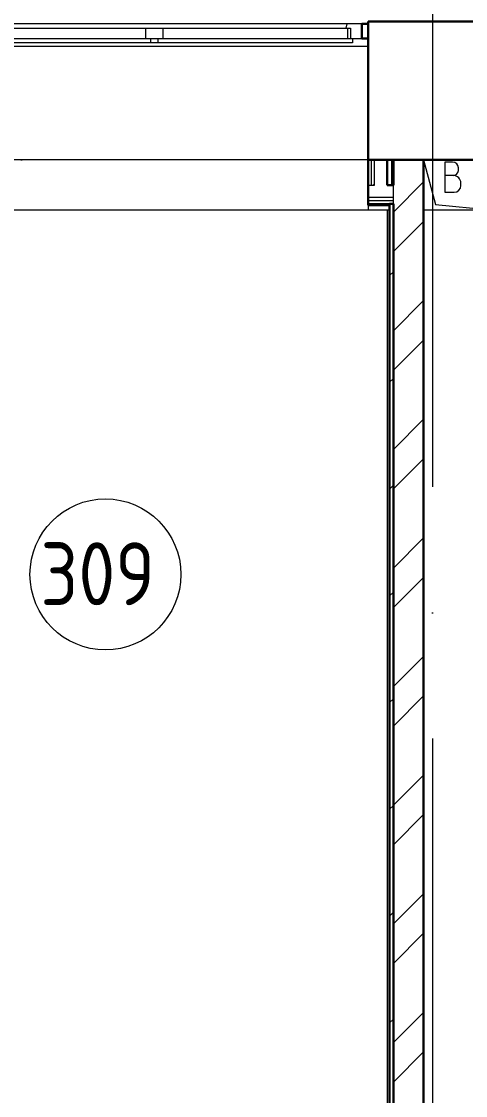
# Model space of a CAD drawing. Header units: millimetres. Extents: x -259809 to 472825, y -397243 to 31861.
# Drawn here: x 259538 to 261303, y -359371 to -355102 of the extents above; entities that cross this region are included whole.
import ezdxf

# ---------------------------------------------------------------- set-up
doc = ezdxf.new("R2010")
doc.units = ezdxf.units.MM
doc.linetypes.add('ADSK_Линия сетки', pattern=[25, 20, -2.5, 0, -2.5])
for name, color, linetype, lineweight in [('_ Окна', 252, 'Continuous', 30), ('лс', 5, 'Continuous', 30), ('Марки помещений', 252, 'Continuous', 20), ('Ограждение', 252, 'Continuous', 9), ('Окна', 252, 'Continuous', 9), ('Оси', 252, 'Continuous', 9), ('Перекрытие', 252, 'Continuous', 18), ('Стены внутренние', 252, 'Continuous', 18), ('Стены наружные', 252, 'Continuous', 18), ('Стены штриховка', 7, 'Continuous', 9)]:
    doc.layers.add(name, color=color, linetype=linetype, lineweight=lineweight)
doc.styles.add('GOST Common_2', font='', dxfattribs={"width": 0.9, "height": 250})
doc.styles.get('GOST Common_2').set_extended_font_data('GOST type B')

# ---------------------------------------------------------------- blocks, each defined once
blk = doc.blocks.new('3 этаж')
at = {"color": 251, "lineweight": 18, "true_color": 0x636466}
for p, q in [((261136.4, -2963.4), (261184.5, -3140.6)), ((261251.6, -2972.1), (261221.6, -2972.1)), ((261221.6, -2972.1), (261221.6, -3092.1)), ((261254.9, -3025.4), (261221.6, -3025.4)), ((261274.9, -3005.4), (261274.9, -2995.4)), ((261284.9, -3065.4), (261284.9, -3055.4)), ((261221.6, -3092.1), (261258.3, -3092.1)), ((261184.5, -3140.6), (261411.4, -3163.4)), ((261411.4, -3163.4), (261136.4, -3163.4))]:
    blk.add_line(p, q, dxfattribs=at)
for centre, radius, start, end in [((261251.6, -2995.4), 23.3, 0, 90), ((261254.9, -3005.4), 20, 270, 0), ((261254.9, -3055.4), 30, 0, 90), ((261258.3, -3065.4), 26.7, 270, 0)]:
    blk.add_arc(centre, radius, start, end, dxfattribs=at)
at = {"layer": '_ Окна', "color": 251, "lineweight": 18, "true_color": 0x636466}
for p, q in [((260831.9, -2423.4), (260827.4, -2440.4)), ((260891.4, -2423.4), (260831.9, -2423.4)), ((260891.4, -2481.4), (260891.4, -2423.4)), ((260833.4, -2440.4), (260845.4, -2440.4)), ((260845.4, -2440.4), (260845.4, -2481.4)), ((260853.4, -2481.4), (260891.4, -2481.4))]:
    blk.add_line(p, q, dxfattribs=at)
at = {"layer": '_ Окна', "color": 251, "true_color": 0x636466}
for p, q in [((260916.4, -2423.4), (260891.4, -2423.4)), ((260891.4, -2423.4), (260891.4, -2481.4)), ((260891.4, -2481.4), (260916.4, -2481.4))]:
    blk.add_line(p, q, dxfattribs=at)
at = {"layer": 'Марки помещений', "color": 251, "true_color": 0x636466}
blk.add_circle((259871.6, -4610.9), 300, dxfattribs=at)
at = {"layer": 'Ограждение', "color": 251, "true_color": 0x636466}
for p, q in [((260916.4, -2513.4), (259216.4, -2513.4)), ((260916.4, -2963.4), (259216.4, -2963.4)), ((261008.9, -2963.4), (261008.9, -3063.4)), ((260916.4, -3143.4), (260916.4, -3163.4)), ((261001.4, -3163.4), (258399.9, -3163.4)), ((260916.4, -3163.4), (259216.4, -3163.4)), ((260991.4, -3163.4), (260991.4, -6868.4))]:
    blk.add_line(p, q, dxfattribs=at)
at = {"layer": 'Окна', "color": 251, "true_color": 0x636466}
for p, q in [((260831.9, -2423.4), (259300.8, -2423.4)), ((259299.4, -2440.4), (260031.4, -2440.4)), ((260031.4, -2440.4), (260101.4, -2440.4)), ((260031.4, -2440.4), (260031.4, -2481.4)), ((260101.4, -2440.4), (260833.4, -2440.4)), ((260101.4, -2481.4), (260101.4, -2440.4)), ((260833.4, -2440.4), (260833.4, -2481.4)), ((259279.4, -2481.4), (260051.4, -2481.4)), ((260051.4, -2498.4), (259279.4, -2498.4)), ((260051.4, -2481.4), (260081.4, -2481.4)), ((260051.4, -2481.4), (260051.4, -2498.4)), ((260081.4, -2498.4), (260051.4, -2498.4)), ((260081.4, -2481.4), (260853.4, -2481.4)), ((260081.4, -2498.4), (260081.4, -2481.4)), ((260853.4, -2498.4), (260081.4, -2498.4)), ((260853.4, -2481.4), (260853.4, -2498.4))]:
    blk.add_line(p, q, dxfattribs=at)
at = {"layer": 'Оси', "color": 251, "linetype": 'ADSK_Линия сетки', "ltscale": 200, "true_color": 0x636466}
for p, q in [((261171.4, -263.4), (261171.4, -31389.6)), ((314038.7, -2963.4), (237099.1, -2963.4))]:
    blk.add_line(p, q, dxfattribs=at)
at = {"layer": 'Перекрытие', "color": 251, "true_color": 0x636466}
blk.add_line((261411.4, -3163.4), (261136.4, -3163.4), dxfattribs=at)
at = {"layer": 'Стены внутренние', "color": 251, "lineweight": 30, "true_color": 0x636466}
for p, q in [((262076.4, -2413.4), (260916.4, -2413.4)), ((260916.4, -2413.4), (260916.4, -2963.4)), ((260991.4, -2963.4), (261016.4, -2963.4)), ((261136.4, -2963.4), (261411.4, -2963.4))]:
    blk.add_line(p, q, dxfattribs=at)
at = {"layer": 'Стены наружные', "color": 251, "lineweight": 30, "true_color": 0x636466}
for p, q in [((260916.4, -2963.4), (260916.4, -3143.4)), ((260991.4, -2963.4), (260916.4, -2963.4)), ((260991.4, -3063.4), (260991.4, -2963.4)), ((261016.4, -2963.4), (261016.4, -3063.4)), ((261136.4, -2963.4), (261016.4, -2963.4)), ((261136.4, -6893.4), (261136.4, -2963.4)), ((261016.4, -3063.4), (260991.4, -3063.4)), ((260916.4, -3143.4), (261001.4, -3143.4)), ((261016.4, -3138.4), (261001.4, -3138.4)), ((261001.4, -3143.4), (261001.4, -6878.4)), ((261016.4, -3138.4), (261016.4, -6893.4))]:
    blk.add_line(p, q, dxfattribs=at)
at = {"layer": 'Стены наружные', "color": 251, "linetype": 'Continuous', "lineweight": 9, "true_color": 0x636466}
for p, q in [((260936.7, -3063.4), (260941.4, -3058.8)), ((261016.4, -3171), (261136.4, -3051)), ((261016.4, -3328.2), (261136.4, -3208.2)), ((261001.4, -3423.1), (261016.4, -3408.1)), ((261016.4, -3642.5), (261136.4, -3522.5)), ((261016.4, -3799.6), (261136.4, -3679.6)), ((261001.4, -3847.4), (261016.4, -3832.4)), ((261016.4, -4114), (261136.4, -3994)), ((261016.4, -4271.1), (261136.4, -4151.1)), ((261001.4, -4271.6), (261016.4, -4256.6)), ((261016.4, -4585.4), (261136.4, -4465.4)), ((261016.4, -4742.6), (261136.4, -4622.6)), ((261001.4, -4695.9), (261016.4, -4680.9)), ((261016.4, -5056.9), (261136.4, -4936.9)), ((261001.4, -5120.1), (261016.4, -5105.1)), ((261016.4, -5214), (261136.4, -5094)), ((261016.4, -5528.3), (261136.4, -5408.3)), ((261001.4, -5544.4), (261016.4, -5529.4)), ((261016.4, -5685.5), (261136.4, -5565.5)), ((261016.4, -5999.8), (261136.4, -5879.8)), ((261001.4, -5968.7), (261016.4, -5953.7)), ((261016.4, -6157), (261136.4, -6037)), ((261016.4, -6471.3), (261136.4, -6351.3)), ((261001.4, -6392.9), (261016.4, -6377.9)), ((261016.4, -6628.4), (261136.4, -6508.4))]:
    blk.add_line(p, q, dxfattribs=at)
at = {"layer": 'Стены штриховка', "color": 251, "true_color": 0x636466}
for p, q in [((260928.9, -3063.4), (260928.9, -2963.4)), ((260941.4, -3063.4), (260941.4, -2963.4)), ((260916.4, -3063.4), (260941.4, -3063.4)), ((261016.4, -3138.4), (261016.4, -3063.4)), ((261016.4, -3113.4), (260916.4, -3113.4)), ((261016.4, -3125.9), (260916.4, -3125.9)), ((261001.4, -3138.4), (260916.4, -3138.4))]:
    blk.add_line(p, q, dxfattribs=at)
at = {"layer": 'Марки помещений', "color": 251, "true_color": 0x636466, "style": 'GOST Common_2', "width": 0.9}
blk.add_text('309', height=250, dxfattribs=at).set_placement((259612.8, -4733.2))

msp = doc.modelspace()

# ---------------------------------------------------------------- hatches: boundary and pattern name
at = {"layer": 'лс', "lineweight": 5, "true_color": 0xf26722}
h = msp.add_hatch(dxfattribs=at)
h.set_pattern_fill('ANSI31', color=30, scale=100)
h.set_pattern_definition([(45, (0, 56557.33), (-224.5064, 224.5064), [])])
h.paths.add_polyline_path([(258100.4, -355818.6), (250612.8, -355818.6), (250612.8, -364053.8), (270046.6, -364053.8), (270046.6, -362206.6), (258100.4, -362206.6)])
edge = h.paths.add_edge_path(flags=16)
edge.add_ellipse((252003.3, -356537), major_axis=(911.9, 0), ratio=0.29514, start_angle=0, end_angle=360)

# ---------------------------------------------------------------- block references
msp.add_blockref('3 этаж', (0, -352688.9))

doc.saveas('drawing.dxf')
